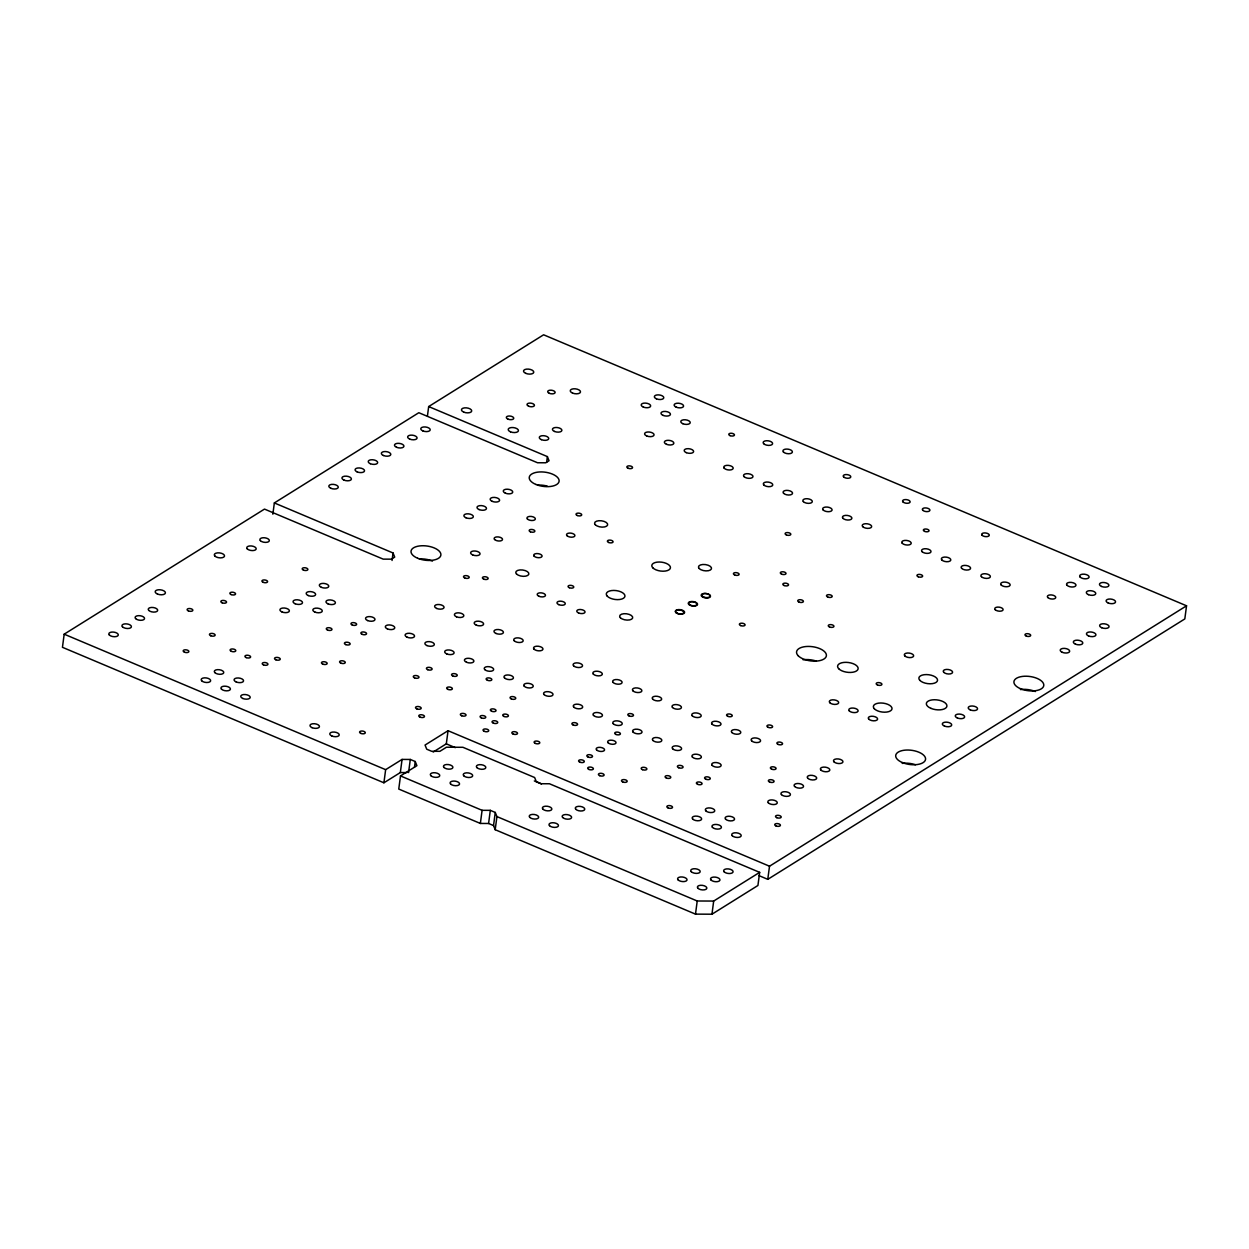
<?xml version="1.0" encoding="UTF-8"?>
<svg xmlns="http://www.w3.org/2000/svg" width="1249" height="1249" viewBox="0 0 1249 1249"><rect width="100%" height="100%" fill="white"/><g stroke="black" fill="none" stroke-linecap="round" stroke-linejoin="round"><path stroke-width="1.5" d="M272.86 514.198L274.343 502.941L393.045 552.979L394.7 557.101L391.421 559.162L383.193 559.13L264.491 509.092L64.183 634.18L62.45 647.31L383.911 782.795L400.336 772.553L406.924 772.585M392.045 560.473L393.045 552.979M427.439 415.948L428.672 406.565L543.612 334.794L1186.55 605.796L1184.817 618.926L767.776 879.343L758.799 875.549M383.911 782.795L385.644 769.665L402.069 759.423L410.297 759.454L415.246 761.531L416.901 765.668L400.492 775.926L398.759 789.056L480.365 823.45L488.593 823.481L493.542 825.573L495.197 829.711L695.49 914.127L711.961 914.206L757.924 885.494L759.657 872.364L549.466 783.763L541.239 783.732L536.289 781.64L534.634 777.518L462.911 747.292L446.455 747.214L439.898 751.32L431.654 751.289L426.721 749.197L425.05 745.06L448.048 730.712L769.509 866.213L1186.55 605.796M400.336 772.553L402.069 759.423M408.564 772.585L410.297 759.454M414.496 767.167L415.246 761.531M433.169 752.039L446.315 743.842L448.048 730.712M480.365 823.45L482.083 810.32L400.492 775.926M488.593 823.481L490.311 810.351L482.083 810.32M493.542 825.573L495.26 812.443L490.311 810.351M495.197 829.711L496.93 816.581L495.26 812.443M546.64 462.224L547.374 456.603L428.672 406.565M695.49 914.127L697.223 900.997L496.93 816.581M711.961 914.206L713.679 901.06L759.657 872.364M767.776 879.343L769.509 866.213M274.343 502.941L418.821 412.716L537.523 462.754L545.751 462.786L549.045 460.74L547.374 456.603M697.223 900.997L713.679 901.06M446.315 743.842L455.292 747.636M534.307 780.937L541.488 783.966M64.183 634.18L385.644 769.665M419.352 558.928A15.05 7.166 7.5 0 1 432.497 561.066M537.554 485.112A15.05 7.166 7.5 0 1 547.203 486.08M1020.464 689.573A15.05 7.166 7.5 0 1 1035.39 691.54M902.246 763.389A15.05 7.166 7.5 0 1 915.517 764.731M803.091 659.784A15.05 7.166 7.5 0 1 816.362 661.111M417.681 558.272A15.05 7.166 7.5 0 0 440.881 555.071A15.05 7.166 7.5 0 0 419.305 545.969A15.05 7.166 7.5 0 0 417.681 558.272M535.899 484.456A15.05 7.166 7.5 0 0 559.099 481.255A15.05 7.166 7.5 0 0 537.523 472.153A15.05 7.166 7.5 0 0 535.899 484.456M1020.574 688.745A15.05 7.166 7.5 0 0 1043.774 685.545A15.05 7.166 7.5 0 0 1022.197 676.443A15.05 7.166 7.5 0 0 1020.574 688.745M902.356 762.561A15.05 7.166 7.5 0 0 925.556 759.361A15.05 7.166 7.5 0 0 903.979 750.259A15.05 7.166 7.5 0 0 902.356 762.561M798.08 655.631A15.05 7.166 7.5 0 0 823.934 659.035A15.05 7.166 7.5 0 0 812.412 646.685A15.05 7.166 7.5 0 0 798.08 655.631M303.476 570.106A2.873 1.358 7.5 0 0 307.894 569.497A2.873 1.358 7.5 0 0 303.772 567.764A2.873 1.358 7.5 0 0 303.476 570.106M786.402 534.947A2.873 1.358 7.5 0 0 790.82 534.338A2.873 1.358 7.5 0 0 786.698 532.605A2.873 1.358 7.5 0 0 786.402 534.947M1026.256 636.053A2.873 1.358 7.5 0 0 1030.69 635.444A2.873 1.358 7.5 0 0 1026.569 633.711A2.873 1.358 7.5 0 0 1026.256 636.053M263.508 664.89A2.873 1.358 7.5 0 0 267.942 664.281A2.873 1.358 7.5 0 0 263.82 662.548A2.873 1.358 7.5 0 0 263.508 664.89M327.566 630.058A2.873 1.358 7.5 0 0 331.984 629.449A2.873 1.358 7.5 0 0 327.878 627.716A2.873 1.358 7.5 0 0 327.566 630.058M769.649 782.061A2.873 1.358 7.5 0 0 774.083 781.452A2.873 1.358 7.5 0 0 769.962 779.704A2.873 1.358 7.5 0 0 769.649 782.061M487.407 680.268A2.873 1.358 7.5 0 0 491.841 679.659A2.873 1.358 7.5 0 0 487.719 677.926A2.873 1.358 7.5 0 0 487.407 680.268M588.107 757.05A2.873 1.358 7.5 0 0 592.526 756.441A2.873 1.358 7.5 0 0 588.42 754.708A2.873 1.358 7.5 0 0 588.107 757.05M615.991 734.459A2.873 1.358 7.5 0 0 620.425 733.85A2.873 1.358 7.5 0 0 616.303 732.117A2.873 1.358 7.5 0 0 615.991 734.459M461.63 715.755A2.873 1.358 7.5 0 0 466.049 715.146A2.873 1.358 7.5 0 0 461.927 713.413A2.873 1.358 7.5 0 0 461.63 715.755M231.377 651.338A2.873 1.358 7.5 0 0 235.796 650.729A2.873 1.358 7.5 0 0 231.674 648.996A2.873 1.358 7.5 0 0 231.377 651.338M530.45 531.824A2.873 1.358 7.5 0 0 534.869 531.215A2.873 1.358 7.5 0 0 530.763 529.482A2.873 1.358 7.5 0 0 530.45 531.824M275.826 659.784A2.873 1.358 7.5 0 0 280.26 659.16A2.873 1.358 7.5 0 0 276.138 657.427A2.873 1.358 7.5 0 0 275.826 659.784M483.722 579.114A2.873 1.358 7.5 0 0 488.156 578.49A2.873 1.358 7.5 0 0 484.034 576.757A2.873 1.358 7.5 0 0 483.722 579.114M799.001 602.08A2.873 1.358 7.5 0 0 803.419 601.472A2.873 1.358 7.5 0 0 799.313 599.739A2.873 1.358 7.5 0 0 799.001 602.08M734.709 574.993A2.873 1.358 7.5 0 0 739.127 574.384A2.873 1.358 7.5 0 0 735.021 572.651A2.873 1.358 7.5 0 0 734.709 574.993M246.209 657.598A2.873 1.358 7.5 0 0 250.627 656.99A2.873 1.358 7.5 0 0 246.521 655.257A2.873 1.358 7.5 0 0 246.209 657.598M740.657 625.577A2.873 1.358 7.5 0 0 745.091 624.968A2.873 1.358 7.5 0 0 740.969 623.235A2.873 1.358 7.5 0 0 740.657 625.577M464.784 577.99A2.873 1.358 7.5 0 0 469.218 577.381A2.873 1.358 7.5 0 0 465.096 575.648A2.873 1.358 7.5 0 0 464.784 577.99M827.775 597.038A2.873 1.358 7.5 0 0 832.209 596.429A2.873 1.358 7.5 0 0 828.087 594.696A2.873 1.358 7.5 0 0 827.775 597.038M918.234 576.773A2.873 1.358 7.5 0 0 922.652 576.164A2.873 1.358 7.5 0 0 918.53 574.431A2.873 1.358 7.5 0 0 918.234 576.773M222.119 602.799A2.873 1.358 7.5 0 0 226.553 602.19A2.873 1.358 7.5 0 0 222.431 600.457A2.873 1.358 7.5 0 0 222.119 602.799M362.148 634.336A2.873 1.358 7.5 0 0 366.566 633.727A2.873 1.358 7.5 0 0 362.46 631.994A2.873 1.358 7.5 0 0 362.148 634.336M231.143 594.571A2.873 1.358 7.5 0 0 235.577 593.962A2.873 1.358 7.5 0 0 231.455 592.229A2.873 1.358 7.5 0 0 231.143 594.571M352.234 625A2.873 1.358 7.5 0 0 356.652 624.391A2.873 1.358 7.5 0 0 352.546 622.658A2.873 1.358 7.5 0 0 352.234 625M447.938 689.386A2.873 1.358 7.5 0 0 452.372 688.777A2.873 1.358 7.5 0 0 448.25 687.044A2.873 1.358 7.5 0 0 447.938 689.386M360.883 733.413A2.873 1.358 7.5 0 0 365.301 732.788A2.873 1.358 7.5 0 0 361.195 731.055A2.873 1.358 7.5 0 0 360.883 733.413M188.427 610.917A2.873 1.358 7.5 0 0 192.846 610.293A2.873 1.358 7.5 0 0 188.724 608.56A2.873 1.358 7.5 0 0 188.427 610.917M345.723 644.593A2.873 1.358 7.5 0 0 350.157 643.984A2.873 1.358 7.5 0 0 346.035 642.236A2.873 1.358 7.5 0 0 345.723 644.593M829.539 626.982A2.873 1.358 7.5 0 0 833.957 626.374A2.873 1.358 7.5 0 0 829.851 624.641A2.873 1.358 7.5 0 0 829.539 626.982M924.635 531.387A2.873 1.358 7.5 0 0 929.053 530.778A2.873 1.358 7.5 0 0 924.947 529.045A2.873 1.358 7.5 0 0 924.635 531.387M569.341 587.717A2.873 1.358 7.5 0 0 573.775 587.108A2.873 1.358 7.5 0 0 569.653 585.375A2.873 1.358 7.5 0 0 569.341 587.717M705.872 779.22A2.873 1.358 7.5 0 0 710.291 778.611A2.873 1.358 7.5 0 0 706.185 776.862A2.873 1.358 7.5 0 0 705.872 779.22M666.373 778.018A2.873 1.358 7.5 0 0 670.791 777.409A2.873 1.358 7.5 0 0 666.669 775.676A2.873 1.358 7.5 0 0 666.373 778.018M452.825 675.99A2.873 1.358 7.5 0 0 457.259 675.381A2.873 1.358 7.5 0 0 453.137 673.648A2.873 1.358 7.5 0 0 452.825 675.99M778.158 744.42A2.873 1.358 7.5 0 0 782.577 743.811A2.873 1.358 7.5 0 0 778.47 742.078A2.873 1.358 7.5 0 0 778.158 744.42M768.213 727.355A2.873 1.358 7.5 0 0 772.631 726.746A2.873 1.358 7.5 0 0 768.525 725.013A2.873 1.358 7.5 0 0 768.213 727.355M877.501 684.983A2.873 1.358 7.5 0 0 881.919 684.358A2.873 1.358 7.5 0 0 877.797 682.625A2.873 1.358 7.5 0 0 877.501 684.983M340.868 663.141A2.873 1.358 7.5 0 0 345.286 662.532A2.873 1.358 7.5 0 0 341.164 660.799A2.873 1.358 7.5 0 0 340.868 663.141M210.738 635.772A2.873 1.358 7.5 0 0 215.156 635.163A2.873 1.358 7.5 0 0 211.034 633.43A2.873 1.358 7.5 0 0 210.738 635.772M184.462 652.181A2.873 1.358 7.5 0 0 188.88 651.572A2.873 1.358 7.5 0 0 184.774 649.839A2.873 1.358 7.5 0 0 184.462 652.181M322.757 664.109A2.873 1.358 7.5 0 0 327.176 663.5A2.873 1.358 7.5 0 0 323.069 661.751A2.873 1.358 7.5 0 0 322.757 664.109M730.056 435.636A2.873 1.358 7.5 0 0 734.474 435.027A2.873 1.358 7.5 0 0 730.353 433.294A2.873 1.358 7.5 0 0 730.056 435.636M642.47 769.665A2.873 1.358 7.5 0 0 646.888 769.056A2.873 1.358 7.5 0 0 642.782 767.323A2.873 1.358 7.5 0 0 642.47 769.665M771.663 769.165A2.873 1.358 7.5 0 0 776.097 768.557A2.873 1.358 7.5 0 0 771.976 766.824A2.873 1.358 7.5 0 0 771.663 769.165M493.339 723.124A2.873 1.358 7.5 0 0 497.758 722.5A2.873 1.358 7.5 0 0 493.652 720.767A2.873 1.358 7.5 0 0 493.339 723.124M588.982 769.446A2.873 1.358 7.5 0 0 593.4 768.822A2.873 1.358 7.5 0 0 589.294 767.089A2.873 1.358 7.5 0 0 588.982 769.446M727.839 716.348A2.873 1.358 7.5 0 0 732.273 715.739A2.873 1.358 7.5 0 0 728.151 714.006A2.873 1.358 7.5 0 0 727.839 716.348M511.341 698.94A2.873 1.358 7.5 0 0 515.775 698.332A2.873 1.358 7.5 0 0 511.653 696.599A2.873 1.358 7.5 0 0 511.341 698.94M491.638 711.243A2.873 1.358 7.5 0 0 496.056 710.634A2.873 1.358 7.5 0 0 491.95 708.901A2.873 1.358 7.5 0 0 491.638 711.243M535.384 743.42A2.873 1.358 7.5 0 0 539.802 742.812A2.873 1.358 7.5 0 0 535.696 741.079A2.873 1.358 7.5 0 0 535.384 743.42M629.09 715.942A2.873 1.358 7.5 0 0 633.508 715.334A2.873 1.358 7.5 0 0 629.402 713.601A2.873 1.358 7.5 0 0 629.09 715.942M484.315 731.336A2.873 1.358 7.5 0 0 488.749 730.727A2.873 1.358 7.5 0 0 484.628 728.994A2.873 1.358 7.5 0 0 484.315 731.336M513.12 734.037A2.873 1.358 7.5 0 0 517.539 733.428A2.873 1.358 7.5 0 0 513.433 731.695A2.873 1.358 7.5 0 0 513.12 734.037M697.66 784.341A2.873 1.358 7.5 0 0 702.079 783.732A2.873 1.358 7.5 0 0 697.972 781.999A2.873 1.358 7.5 0 0 697.66 784.341M622.767 781.968A2.873 1.358 7.5 0 0 627.185 781.359A2.873 1.358 7.5 0 0 623.079 779.626A2.873 1.358 7.5 0 0 622.767 781.968M776.8 817.689A2.873 1.358 7.5 0 0 781.218 817.08A2.873 1.358 7.5 0 0 777.097 815.347A2.873 1.358 7.5 0 0 776.8 817.689M599.692 775.676A2.873 1.358 7.5 0 0 604.126 775.067A2.873 1.358 7.5 0 0 600.004 773.334A2.873 1.358 7.5 0 0 599.692 775.676M668.121 807.947A2.873 1.358 7.5 0 0 672.54 807.338A2.873 1.358 7.5 0 0 668.434 805.605A2.873 1.358 7.5 0 0 668.121 807.947M776.004 825.948A2.873 1.358 7.5 0 0 780.422 825.339A2.873 1.358 7.5 0 0 776.316 823.606A2.873 1.358 7.5 0 0 776.004 825.948M577.288 515.509A2.873 1.358 7.5 0 0 581.722 514.9A2.873 1.358 7.5 0 0 577.6 513.167A2.873 1.358 7.5 0 0 577.288 515.509M414.574 677.895A2.873 1.358 7.5 0 0 418.993 677.286A2.873 1.358 7.5 0 0 414.871 675.553A2.873 1.358 7.5 0 0 414.574 677.895M781.609 574.15A2.873 1.358 7.5 0 0 786.027 573.541A2.873 1.358 7.5 0 0 781.921 571.808A2.873 1.358 7.5 0 0 781.609 574.15M608.669 542.472A2.873 1.358 7.5 0 0 613.087 541.863A2.873 1.358 7.5 0 0 608.981 540.13A2.873 1.358 7.5 0 0 608.669 542.472M427.704 669.698A2.873 1.358 7.5 0 0 432.123 669.089A2.873 1.358 7.5 0 0 428.017 667.356A2.873 1.358 7.5 0 0 427.704 669.698M784.122 585.516A2.873 1.358 7.5 0 0 788.556 584.907A2.873 1.358 7.5 0 0 784.434 583.174A2.873 1.358 7.5 0 0 784.122 585.516M678.675 767.745A2.873 1.358 7.5 0 0 683.094 767.136A2.873 1.358 7.5 0 0 678.972 765.403A2.873 1.358 7.5 0 0 678.675 767.745M573.166 724.998A2.873 1.358 7.5 0 0 577.6 724.389A2.873 1.358 7.5 0 0 573.478 722.656A2.873 1.358 7.5 0 0 573.166 724.998M504.003 716.458A2.873 1.358 7.5 0 0 508.437 715.849A2.873 1.358 7.5 0 0 504.315 714.116A2.873 1.358 7.5 0 0 504.003 716.458M579.895 762.187A2.873 1.358 7.5 0 0 584.313 761.562A2.873 1.358 7.5 0 0 580.207 759.829A2.873 1.358 7.5 0 0 579.895 762.187M420.07 717.145A2.873 1.358 7.5 0 0 424.488 716.52A2.873 1.358 7.5 0 0 420.382 714.787A2.873 1.358 7.5 0 0 420.07 717.145M481.365 717.91A2.873 1.358 7.5 0 0 485.783 717.301A2.873 1.358 7.5 0 0 481.677 715.568A2.873 1.358 7.5 0 0 481.365 717.91M416.791 708.87A2.873 1.358 7.5 0 0 421.21 708.261A2.873 1.358 7.5 0 0 417.104 706.528A2.873 1.358 7.5 0 0 416.791 708.87M628.138 468.25A2.873 1.358 7.5 0 0 632.556 467.641A2.873 1.358 7.5 0 0 628.434 465.893A2.873 1.358 7.5 0 0 628.138 468.25M263.196 582.315A2.873 1.358 7.5 0 0 267.614 581.706A2.873 1.358 7.5 0 0 263.508 579.973A2.873 1.358 7.5 0 0 263.196 582.315M995.172 609.668A4.231 2.014 7.5 0 0 1002.432 610.62A4.231 2.014 7.5 0 0 999.2 607.155A4.231 2.014 7.5 0 0 995.172 609.668M1047.786 597.506A4.231 2.014 7.5 0 0 1055.062 598.458A4.231 2.014 7.5 0 0 1051.814 594.977A4.231 2.014 7.5 0 0 1047.786 597.506M135.579 618.567A4.777 2.279 7.5 0 0 143.776 619.645A4.777 2.279 7.5 0 0 140.122 615.726A4.777 2.279 7.5 0 0 135.579 618.567M148.709 610.355A4.777 2.279 7.5 0 0 156.921 611.432A4.777 2.279 7.5 0 0 153.252 607.514A4.777 2.279 7.5 0 0 148.709 610.355M109.303 634.96A4.777 2.279 7.5 0 0 117.515 636.053A4.777 2.279 7.5 0 0 113.846 632.119A4.777 2.279 7.5 0 0 109.303 634.96M122.433 626.764A4.777 2.279 7.5 0 0 130.645 627.841A4.777 2.279 7.5 0 0 126.992 623.922A4.777 2.279 7.5 0 0 122.433 626.764M1075.436 644.141A4.777 2.279 7.5 0 0 1082.805 643.126A4.777 2.279 7.5 0 0 1075.951 640.237A4.777 2.279 7.5 0 0 1075.436 644.141M1062.306 652.337A4.777 2.279 7.5 0 0 1069.675 651.322A4.777 2.279 7.5 0 0 1062.821 648.434A4.777 2.279 7.5 0 0 1062.306 652.337M1101.712 627.732A4.777 2.279 7.5 0 0 1109.081 626.717A4.777 2.279 7.5 0 0 1102.227 623.829A4.777 2.279 7.5 0 0 1101.712 627.732M1088.566 635.944A4.777 2.279 7.5 0 0 1095.935 634.929A4.777 2.279 7.5 0 0 1089.081 632.025A4.777 2.279 7.5 0 0 1088.566 635.944M247.224 548.842A4.777 2.279 7.5 0 0 255.436 549.919A4.777 2.279 7.5 0 0 251.767 546A4.777 2.279 7.5 0 0 247.224 548.842M260.354 540.645A4.777 2.279 7.5 0 0 268.566 541.723A4.777 2.279 7.5 0 0 264.913 537.804A4.777 2.279 7.5 0 0 260.354 540.645M494.557 539.474A4.231 2.014 7.5 0 0 501.817 540.442A4.231 2.014 7.5 0 0 498.585 536.961A4.231 2.014 7.5 0 0 494.557 539.474M527.39 518.975A4.231 2.014 7.5 0 0 534.666 519.927A4.231 2.014 7.5 0 0 531.418 516.462A4.231 2.014 7.5 0 0 527.39 518.975M534.119 556.148A4.231 2.014 7.5 0 0 541.395 557.116A4.231 2.014 7.5 0 0 538.147 553.635A4.231 2.014 7.5 0 0 534.119 556.148M566.952 535.649A4.231 2.014 7.5 0 0 574.228 536.602A4.231 2.014 7.5 0 0 570.98 533.136A4.231 2.014 7.5 0 0 566.952 535.649M516.462 573.931A6.573 3.123 7.5 0 0 527.765 575.414A6.573 3.123 7.5 0 0 522.722 570.012A6.573 3.123 7.5 0 0 516.462 573.931M620.331 617.693A6.573 3.123 7.5 0 0 631.619 619.192A6.573 3.123 7.5 0 0 626.592 613.79A6.573 3.123 7.5 0 0 620.331 617.693M699.143 568.482A6.573 3.123 7.5 0 0 710.431 569.981A6.573 3.123 7.5 0 0 705.404 564.579A6.573 3.123 7.5 0 0 699.143 568.482M595.273 524.721A6.573 3.123 7.5 0 0 606.577 526.204A6.573 3.123 7.5 0 0 601.534 520.802A6.573 3.123 7.5 0 0 595.273 524.721M539.022 596.304A4.184 1.998 7.5 0 0 545.485 595.414A4.184 1.998 7.5 0 0 539.474 592.885A4.184 1.998 7.5 0 0 539.022 596.304M558.803 604.641A4.184 1.998 7.5 0 0 565.266 603.751A4.184 1.998 7.5 0 0 559.255 601.222A4.184 1.998 7.5 0 0 558.803 604.641M578.599 612.978A4.184 1.998 7.5 0 0 585.047 612.088A4.184 1.998 7.5 0 0 579.036 609.559A4.184 1.998 7.5 0 0 578.599 612.978M328.065 603.892A4.777 2.279 7.5 0 0 335.419 602.877A4.777 2.279 7.5 0 0 328.565 599.988A4.777 2.279 7.5 0 0 328.065 603.892M314.92 612.088A4.777 2.279 7.5 0 0 322.289 611.073A4.777 2.279 7.5 0 0 315.435 608.185A4.777 2.279 7.5 0 0 314.92 612.088M725.575 819.157A4.777 2.279 7.5 0 0 733.788 820.234A4.777 2.279 7.5 0 0 730.119 816.315A4.777 2.279 7.5 0 0 725.575 819.157M705.794 810.82A4.777 2.279 7.5 0 0 713.991 811.897A4.777 2.279 7.5 0 0 710.338 807.978A4.777 2.279 7.5 0 0 705.794 810.82M692.649 819.016A4.777 2.279 7.5 0 0 700.861 820.093A4.777 2.279 7.5 0 0 697.207 816.175A4.777 2.279 7.5 0 0 692.649 819.016M712.43 827.353A4.777 2.279 7.5 0 0 720.642 828.446A4.777 2.279 7.5 0 0 716.988 824.512A4.777 2.279 7.5 0 0 712.43 827.353M732.211 835.69A4.777 2.279 7.5 0 0 740.423 836.783A4.777 2.279 7.5 0 0 736.769 832.849A4.777 2.279 7.5 0 0 732.211 835.69M1101.556 586.452A4.777 2.279 7.5 0 0 1108.909 585.438A4.777 2.279 7.5 0 0 1102.055 582.549A4.777 2.279 7.5 0 0 1101.556 586.452M1080.135 577.069A4.777 2.279 7.5 0 0 1088.347 578.146A4.777 2.279 7.5 0 0 1084.694 574.228A4.777 2.279 7.5 0 0 1080.135 577.069M1067.005 585.266A4.777 2.279 7.5 0 0 1075.217 586.343A4.777 2.279 7.5 0 0 1071.548 582.424A4.777 2.279 7.5 0 0 1067.005 585.266M1088.41 594.649A4.777 2.279 7.5 0 0 1095.779 593.634A4.777 2.279 7.5 0 0 1088.925 590.746A4.777 2.279 7.5 0 0 1088.41 594.649M1108.191 602.986A4.777 2.279 7.5 0 0 1115.56 601.971A4.777 2.279 7.5 0 0 1108.706 599.083A4.777 2.279 7.5 0 0 1108.191 602.986M751.601 740.829A4.777 2.279 7.5 0 0 759.814 741.906A4.777 2.279 7.5 0 0 756.145 737.987A4.777 2.279 7.5 0 0 751.601 740.829M731.82 732.492A4.777 2.279 7.5 0 0 740.033 733.569A4.777 2.279 7.5 0 0 736.364 729.65A4.777 2.279 7.5 0 0 731.82 732.492M236.186 681.954A4.777 2.279 7.5 0 0 243.555 680.924A4.777 2.279 7.5 0 0 236.701 678.035A4.777 2.279 7.5 0 0 236.186 681.954M214.781 672.555A4.777 2.279 7.5 0 0 222.993 673.633A4.777 2.279 7.5 0 0 219.34 669.714A4.777 2.279 7.5 0 0 214.781 672.555M201.651 680.752A4.777 2.279 7.5 0 0 209.863 681.845A4.777 2.279 7.5 0 0 206.194 677.91A4.777 2.279 7.5 0 0 201.651 680.752M221.432 689.089A4.777 2.279 7.5 0 0 229.644 690.182A4.777 2.279 7.5 0 0 225.975 686.247A4.777 2.279 7.5 0 0 221.432 689.089M242.837 698.488A4.777 2.279 7.5 0 0 250.206 697.473A4.777 2.279 7.5 0 0 243.352 694.585A4.777 2.279 7.5 0 0 242.837 698.488M676.224 407.174A4.777 2.279 7.5 0 0 683.593 406.159A4.777 2.279 7.5 0 0 676.739 403.271A4.777 2.279 7.5 0 0 676.224 407.174M656.443 398.837A4.777 2.279 7.5 0 0 663.797 397.822A4.777 2.279 7.5 0 0 656.958 394.934A4.777 2.279 7.5 0 0 656.443 398.837M643.297 407.049A4.777 2.279 7.5 0 0 650.667 406.034A4.777 2.279 7.5 0 0 643.813 403.146A4.777 2.279 7.5 0 0 643.297 407.049M663.078 415.386A4.777 2.279 7.5 0 0 670.448 414.371A4.777 2.279 7.5 0 0 663.594 411.483A4.777 2.279 7.5 0 0 663.078 415.386M682.875 423.723A4.777 2.279 7.5 0 0 690.229 422.708A4.777 2.279 7.5 0 0 683.375 419.82A4.777 2.279 7.5 0 0 682.875 423.723M472.7 554.946A4.777 2.279 7.5 0 0 480.069 553.932A4.777 2.279 7.5 0 0 473.215 551.043A4.777 2.279 7.5 0 0 472.7 554.946M443.926 767.417A4.777 2.279 7.5 0 0 452.138 768.494A4.777 2.279 7.5 0 0 448.485 764.575A4.777 2.279 7.5 0 0 443.926 767.417M430.796 775.629A4.777 2.279 7.5 0 0 438.992 776.706A4.777 2.279 7.5 0 0 435.339 772.788A4.777 2.279 7.5 0 0 430.796 775.629M450.577 783.966A4.777 2.279 7.5 0 0 458.789 785.043A4.777 2.279 7.5 0 0 455.12 781.125A4.777 2.279 7.5 0 0 450.577 783.966M463.707 775.754A4.777 2.279 7.5 0 0 471.919 776.831A4.777 2.279 7.5 0 0 468.266 772.912A4.777 2.279 7.5 0 0 463.707 775.754M476.837 767.557A4.777 2.279 7.5 0 0 485.049 768.635A4.777 2.279 7.5 0 0 481.396 764.716A4.777 2.279 7.5 0 0 476.837 767.557M542.847 809.102A4.777 2.279 7.5 0 0 551.059 810.195A4.777 2.279 7.5 0 0 547.39 806.261A4.777 2.279 7.5 0 0 542.847 809.102M529.701 817.314A4.777 2.279 7.5 0 0 537.913 818.392A4.777 2.279 7.5 0 0 534.26 814.473A4.777 2.279 7.5 0 0 529.701 817.314M549.482 825.651A4.777 2.279 7.5 0 0 557.694 826.729A4.777 2.279 7.5 0 0 554.041 822.81A4.777 2.279 7.5 0 0 549.482 825.651M562.628 817.455A4.777 2.279 7.5 0 0 570.84 818.532A4.777 2.279 7.5 0 0 567.171 814.613A4.777 2.279 7.5 0 0 562.628 817.455M575.758 809.243A4.777 2.279 7.5 0 0 583.97 810.336A4.777 2.279 7.5 0 0 580.301 806.401A4.777 2.279 7.5 0 0 575.758 809.243M691.212 871.646A4.777 2.279 7.5 0 0 699.424 872.723A4.777 2.279 7.5 0 0 695.755 868.804A4.777 2.279 7.5 0 0 691.212 871.646M678.066 879.858A4.777 2.279 7.5 0 0 686.279 880.935A4.777 2.279 7.5 0 0 682.625 877.017A4.777 2.279 7.5 0 0 678.066 879.858M697.863 888.195A4.777 2.279 7.5 0 0 706.06 889.272A4.777 2.279 7.5 0 0 702.406 885.354A4.777 2.279 7.5 0 0 697.863 888.195M710.993 879.983A4.777 2.279 7.5 0 0 719.205 881.06A4.777 2.279 7.5 0 0 715.552 877.141A4.777 2.279 7.5 0 0 710.993 879.983M724.123 871.786A4.777 2.279 7.5 0 0 732.336 872.864A4.777 2.279 7.5 0 0 728.682 868.945A4.777 2.279 7.5 0 0 724.123 871.786M330.907 488.312A4.777 2.279 7.5 0 0 338.276 487.297A4.777 2.279 7.5 0 0 331.422 484.409A4.777 2.279 7.5 0 0 330.907 488.312M344.037 480.116A4.777 2.279 7.5 0 0 351.406 479.101A4.777 2.279 7.5 0 0 344.552 476.212A4.777 2.279 7.5 0 0 344.037 480.116M357.167 471.903A4.777 2.279 7.5 0 0 364.536 470.889A4.777 2.279 7.5 0 0 357.682 468A4.777 2.279 7.5 0 0 357.167 471.903M370.313 463.707A4.777 2.279 7.5 0 0 377.682 462.692A4.777 2.279 7.5 0 0 370.828 459.804A4.777 2.279 7.5 0 0 370.313 463.707M383.443 455.51A4.777 2.279 7.5 0 0 390.812 454.495A4.777 2.279 7.5 0 0 383.958 451.607A4.777 2.279 7.5 0 0 383.443 455.51M396.573 447.298A4.777 2.279 7.5 0 0 403.942 446.283A4.777 2.279 7.5 0 0 397.088 443.395A4.777 2.279 7.5 0 0 396.573 447.298M409.719 439.102A4.777 2.279 7.5 0 0 417.088 438.087A4.777 2.279 7.5 0 0 410.234 435.198A4.777 2.279 7.5 0 0 409.719 439.102M422.849 430.905A4.777 2.279 7.5 0 0 430.218 429.89A4.777 2.279 7.5 0 0 423.364 427.002A4.777 2.279 7.5 0 0 422.849 430.905M436.697 608.466A4.777 2.279 7.5 0 0 444.066 607.451A4.777 2.279 7.5 0 0 437.212 604.563A4.777 2.279 7.5 0 0 436.697 608.466M456.494 616.803A4.777 2.279 7.5 0 0 463.847 615.788A4.777 2.279 7.5 0 0 456.993 612.9A4.777 2.279 7.5 0 0 456.494 616.803M476.275 625.14A4.777 2.279 7.5 0 0 483.628 624.125A4.777 2.279 7.5 0 0 476.79 621.237A4.777 2.279 7.5 0 0 476.275 625.14M496.056 633.477A4.777 2.279 7.5 0 0 503.425 632.462A4.777 2.279 7.5 0 0 496.571 629.574A4.777 2.279 7.5 0 0 496.056 633.477M514.213 640.768A4.777 2.279 7.5 0 0 522.425 641.845A4.777 2.279 7.5 0 0 518.757 637.927A4.777 2.279 7.5 0 0 514.213 640.768M533.994 649.105A4.777 2.279 7.5 0 0 542.207 650.183A4.777 2.279 7.5 0 0 538.538 646.264A4.777 2.279 7.5 0 0 533.994 649.105M573.556 665.779A4.777 2.279 7.5 0 0 581.769 666.872A4.777 2.279 7.5 0 0 578.1 662.938A4.777 2.279 7.5 0 0 573.556 665.779M593.337 674.117A4.777 2.279 7.5 0 0 601.55 675.209A4.777 2.279 7.5 0 0 597.896 671.275A4.777 2.279 7.5 0 0 593.337 674.117M613.118 682.454A4.777 2.279 7.5 0 0 621.331 683.546A4.777 2.279 7.5 0 0 617.677 679.612A4.777 2.279 7.5 0 0 613.118 682.454M632.9 690.806A4.777 2.279 7.5 0 0 641.112 691.884A4.777 2.279 7.5 0 0 637.458 687.965A4.777 2.279 7.5 0 0 632.9 690.806M652.681 699.143A4.777 2.279 7.5 0 0 660.893 700.221A4.777 2.279 7.5 0 0 657.239 696.302A4.777 2.279 7.5 0 0 652.681 699.143M672.477 707.48A4.777 2.279 7.5 0 0 680.674 708.558A4.777 2.279 7.5 0 0 677.02 704.639A4.777 2.279 7.5 0 0 672.477 707.48M692.258 715.818A4.777 2.279 7.5 0 0 700.455 716.895A4.777 2.279 7.5 0 0 696.801 712.976A4.777 2.279 7.5 0 0 692.258 715.818M712.039 724.155A4.777 2.279 7.5 0 0 720.251 725.232A4.777 2.279 7.5 0 0 716.583 721.313A4.777 2.279 7.5 0 0 712.039 724.155M312.078 727.667A4.777 2.279 7.5 0 0 319.447 726.653A4.777 2.279 7.5 0 0 312.593 723.764A4.777 2.279 7.5 0 0 312.078 727.667M331.859 736.004A4.777 2.279 7.5 0 0 339.228 734.99A4.777 2.279 7.5 0 0 332.375 732.101A4.777 2.279 7.5 0 0 331.859 736.004M763.623 443.645A4.777 2.279 7.5 0 0 771.82 444.738A4.777 2.279 7.5 0 0 768.166 440.803A4.777 2.279 7.5 0 0 763.623 443.645M783.404 451.982A4.777 2.279 7.5 0 0 791.616 453.075A4.777 2.279 7.5 0 0 787.947 449.14A4.777 2.279 7.5 0 0 783.404 451.982M465.971 517.773A4.777 2.279 7.5 0 0 473.34 516.758A4.777 2.279 7.5 0 0 466.486 513.87A4.777 2.279 7.5 0 0 465.971 517.773M479.116 509.576A4.777 2.279 7.5 0 0 486.486 508.546A4.777 2.279 7.5 0 0 479.632 505.658A4.777 2.279 7.5 0 0 479.116 509.576M492.247 501.364A4.777 2.279 7.5 0 0 499.616 500.349A4.777 2.279 7.5 0 0 492.762 497.461A4.777 2.279 7.5 0 0 492.247 501.364M505.377 493.168A4.777 2.279 7.5 0 0 512.746 492.153A4.777 2.279 7.5 0 0 505.892 489.265A4.777 2.279 7.5 0 0 505.377 493.168M833.973 761.812A4.777 2.279 7.5 0 0 842.185 762.889A4.777 2.279 7.5 0 0 838.532 758.97A4.777 2.279 7.5 0 0 833.973 761.812M820.843 770.009A4.777 2.279 7.5 0 0 829.055 771.086A4.777 2.279 7.5 0 0 825.386 767.167A4.777 2.279 7.5 0 0 820.843 770.009M807.713 778.221A4.777 2.279 7.5 0 0 815.909 779.298A4.777 2.279 7.5 0 0 812.256 775.379A4.777 2.279 7.5 0 0 807.713 778.221M794.567 786.417A4.777 2.279 7.5 0 0 802.779 787.495A4.777 2.279 7.5 0 0 799.126 783.576A4.777 2.279 7.5 0 0 794.567 786.417M781.437 794.614A4.777 2.279 7.5 0 0 789.649 795.707A4.777 2.279 7.5 0 0 785.98 791.772A4.777 2.279 7.5 0 0 781.437 794.614M768.307 802.826A4.777 2.279 7.5 0 0 776.503 803.903A4.777 2.279 7.5 0 0 772.85 799.985A4.777 2.279 7.5 0 0 768.307 802.826M541.379 439.648A4.777 2.279 7.5 0 0 548.748 438.633A4.777 2.279 7.5 0 0 541.894 435.745A4.777 2.279 7.5 0 0 541.379 439.648M554.525 431.451A4.777 2.279 7.5 0 0 561.894 430.437A4.777 2.279 7.5 0 0 555.04 427.548A4.777 2.279 7.5 0 0 554.525 431.451M321.415 587.358A4.777 2.279 7.5 0 0 328.784 586.343A4.777 2.279 7.5 0 0 321.93 583.455A4.777 2.279 7.5 0 0 321.415 587.358M308.269 595.554A4.777 2.279 7.5 0 0 315.638 594.54A4.777 2.279 7.5 0 0 308.784 591.651A4.777 2.279 7.5 0 0 308.269 595.554M295.139 603.751A4.777 2.279 7.5 0 0 302.508 602.736A4.777 2.279 7.5 0 0 295.654 599.848A4.777 2.279 7.5 0 0 295.139 603.751M282.009 611.963A4.777 2.279 7.5 0 0 289.378 610.948A4.777 2.279 7.5 0 0 282.524 608.06A4.777 2.279 7.5 0 0 282.009 611.963M608.076 742.749A4.231 2.014 7.5 0 0 615.351 743.701A4.231 2.014 7.5 0 0 612.104 740.235A4.231 2.014 7.5 0 0 608.076 742.749M596.585 749.915A4.231 2.014 7.5 0 0 603.86 750.883A4.231 2.014 7.5 0 0 600.613 747.402A4.231 2.014 7.5 0 0 596.585 749.915M675.787 612.447A4.699 2.233 7.5 0 0 683.859 613.509A4.699 2.233 7.5 0 0 680.268 609.653A4.699 2.233 7.5 0 0 675.787 612.447M688.714 604.375A4.699 2.233 7.5 0 0 696.786 605.437A4.699 2.233 7.5 0 0 693.195 601.581A4.699 2.233 7.5 0 0 688.714 604.375M701.641 596.304A4.699 2.233 7.5 0 0 709.729 597.365A4.699 2.233 7.5 0 0 706.122 593.509A4.699 2.233 7.5 0 0 701.641 596.304M607.248 596.179A9.414 4.481 7.5 0 0 623.407 598.318A9.414 4.481 7.5 0 0 616.21 590.59A9.414 4.481 7.5 0 0 607.248 596.179M652.759 567.764A9.414 4.481 7.5 0 0 668.918 569.887A9.414 4.481 7.5 0 0 661.72 562.175A9.414 4.481 7.5 0 0 652.759 567.764M944.447 726.059A4.699 2.233 7.5 0 0 951.707 725.06A4.699 2.233 7.5 0 0 944.962 722.203A4.699 2.233 7.5 0 0 944.447 726.059M957.374 717.988A4.699 2.233 7.5 0 0 964.634 716.973A4.699 2.233 7.5 0 0 957.889 714.131A4.699 2.233 7.5 0 0 957.374 717.988M970.301 709.9A4.699 2.233 7.5 0 0 977.561 708.901A4.699 2.233 7.5 0 0 970.816 706.06A4.699 2.233 7.5 0 0 970.301 709.9M874.316 708.745A9.414 4.481 7.5 0 0 890.475 710.884A9.414 4.481 7.5 0 0 883.277 703.156A9.414 4.481 7.5 0 0 874.316 708.745M919.826 680.33A9.414 4.481 7.5 0 0 935.985 682.469A9.414 4.481 7.5 0 0 928.788 674.741A9.414 4.481 7.5 0 0 919.826 680.33M922.73 510.232A3.825 1.811 7.5 0 0 929.287 511.106A3.825 1.811 7.5 0 0 926.368 507.968A3.825 1.811 7.5 0 0 922.73 510.232M982.073 535.259A3.825 1.811 7.5 0 0 988.646 536.118A3.825 1.811 7.5 0 0 985.711 532.98A3.825 1.811 7.5 0 0 982.073 535.259M843.606 476.884A3.825 1.811 7.5 0 0 850.163 477.743A3.825 1.811 7.5 0 0 847.244 474.62A3.825 1.811 7.5 0 0 843.606 476.884M902.949 501.895A3.825 1.811 7.5 0 0 909.506 502.769A3.825 1.811 7.5 0 0 906.587 499.631A3.825 1.811 7.5 0 0 902.949 501.895M829.804 702.703A4.699 2.233 7.5 0 0 837.892 703.765A4.699 2.233 7.5 0 0 834.285 699.893A4.699 2.233 7.5 0 0 829.804 702.703M868.758 719.112A4.699 2.233 7.5 0 0 876.829 720.173A4.699 2.233 7.5 0 0 873.238 716.317A4.699 2.233 7.5 0 0 868.758 719.112M849.289 710.9A4.699 2.233 7.5 0 0 857.36 711.961A4.699 2.233 7.5 0 0 853.754 708.105A4.699 2.233 7.5 0 0 849.289 710.9M904.791 655.881A4.699 2.233 7.5 0 0 912.878 656.943A4.699 2.233 7.5 0 0 909.272 653.086A4.699 2.233 7.5 0 0 904.791 655.881M943.729 672.29A4.699 2.233 7.5 0 0 951.816 673.352A4.699 2.233 7.5 0 0 948.21 669.495A4.699 2.233 7.5 0 0 943.729 672.29M838.657 668.668A10.351 4.918 7.5 0 0 856.424 671.01A10.351 4.918 7.5 0 0 848.508 662.516A10.351 4.918 7.5 0 0 838.657 668.668M930.958 708.37A10.351 4.918 7.5 0 0 946.914 706.169A10.351 4.918 7.5 0 0 932.066 699.908A10.351 4.918 7.5 0 0 930.958 708.37M549.326 393.31A3.763 1.795 7.5 0 0 555.134 392.498A3.763 1.795 7.5 0 0 549.732 390.234A3.763 1.795 7.5 0 0 549.326 393.31M528.655 406.222A3.763 1.795 7.5 0 0 534.447 405.425A3.763 1.795 7.5 0 0 529.061 403.146A3.763 1.795 7.5 0 0 528.655 406.222M507.968 419.133A3.763 1.795 7.5 0 0 513.761 418.337A3.763 1.795 7.5 0 0 508.374 416.058A3.763 1.795 7.5 0 0 507.968 419.133M510.482 431.826A5.183 2.467 7.5 0 0 518.444 430.718A5.183 2.467 7.5 0 0 511.028 427.595A5.183 2.467 7.5 0 0 510.482 431.826M572.526 393.076A5.183 2.467 7.5 0 0 580.504 391.967A5.183 2.467 7.5 0 0 573.088 388.845A5.183 2.467 7.5 0 0 572.526 393.076M525.798 373.373A5.183 2.467 7.5 0 0 533.776 372.28A5.183 2.467 7.5 0 0 526.36 369.142A5.183 2.467 7.5 0 0 525.798 373.373M463.738 412.123A5.183 2.467 7.5 0 0 471.716 411.03A5.183 2.467 7.5 0 0 464.3 407.892A5.183 2.467 7.5 0 0 463.738 412.123M783.56 493.277A4.777 2.279 7.5 0 0 791.772 494.354A4.777 2.279 7.5 0 0 788.103 490.435A4.777 2.279 7.5 0 0 783.56 493.277M803.341 501.614A4.777 2.279 7.5 0 0 811.553 502.691A4.777 2.279 7.5 0 0 807.884 498.773A4.777 2.279 7.5 0 0 803.341 501.614M686.279 452.638A4.777 2.279 7.5 0 0 693.632 451.623A4.777 2.279 7.5 0 0 686.778 448.734A4.777 2.279 7.5 0 0 686.279 452.638M902.262 543.299A4.777 2.279 7.5 0 0 910.459 544.377A4.777 2.279 7.5 0 0 906.805 540.458A4.777 2.279 7.5 0 0 902.262 543.299M922.043 551.636A4.777 2.279 7.5 0 0 930.255 552.714A4.777 2.279 7.5 0 0 926.586 548.795A4.777 2.279 7.5 0 0 922.043 551.636M941.824 559.974A4.777 2.279 7.5 0 0 950.036 561.051A4.777 2.279 7.5 0 0 946.367 557.132A4.777 2.279 7.5 0 0 941.824 559.974M961.605 568.311A4.777 2.279 7.5 0 0 969.817 569.388A4.777 2.279 7.5 0 0 966.148 565.469A4.777 2.279 7.5 0 0 961.605 568.311M981.386 576.648A4.777 2.279 7.5 0 0 989.598 577.741A4.777 2.279 7.5 0 0 985.929 573.806A4.777 2.279 7.5 0 0 981.386 576.648M1001.167 584.985A4.777 2.279 7.5 0 0 1009.379 586.078A4.777 2.279 7.5 0 0 1005.726 582.143A4.777 2.279 7.5 0 0 1001.167 584.985M407.19 637.24A4.777 2.279 7.5 0 0 414.559 636.225A4.777 2.279 7.5 0 0 407.705 633.337A4.777 2.279 7.5 0 0 407.19 637.24M646.701 435.963A4.777 2.279 7.5 0 0 654.07 434.933A4.777 2.279 7.5 0 0 647.216 432.045A4.777 2.279 7.5 0 0 646.701 435.963M672.633 748.76A4.777 2.279 7.5 0 0 680.846 749.837A4.777 2.279 7.5 0 0 677.177 745.918A4.777 2.279 7.5 0 0 672.633 748.76M652.852 740.423A4.777 2.279 7.5 0 0 661.064 741.5A4.777 2.279 7.5 0 0 657.396 737.581A4.777 2.279 7.5 0 0 652.852 740.423M633.071 732.086A4.777 2.279 7.5 0 0 641.268 733.163A4.777 2.279 7.5 0 0 637.615 729.244A4.777 2.279 7.5 0 0 633.071 732.086M613.275 723.749A4.777 2.279 7.5 0 0 621.487 724.826A4.777 2.279 7.5 0 0 617.833 720.907A4.777 2.279 7.5 0 0 613.275 723.749M593.494 715.412A4.777 2.279 7.5 0 0 601.706 716.489A4.777 2.279 7.5 0 0 598.052 712.57A4.777 2.279 7.5 0 0 593.494 715.412M573.713 707.059A4.777 2.279 7.5 0 0 581.925 708.152A4.777 2.279 7.5 0 0 578.271 704.233A4.777 2.279 7.5 0 0 573.713 707.059M544.049 694.553A4.777 2.279 7.5 0 0 552.245 695.646A4.777 2.279 7.5 0 0 548.592 691.712A4.777 2.279 7.5 0 0 544.049 694.553M524.252 686.216A4.777 2.279 7.5 0 0 532.464 687.309A4.777 2.279 7.5 0 0 528.811 683.375A4.777 2.279 7.5 0 0 524.252 686.216M504.471 677.879A4.777 2.279 7.5 0 0 512.683 678.956A4.777 2.279 7.5 0 0 509.03 675.038A4.777 2.279 7.5 0 0 504.471 677.879M484.69 669.542A4.777 2.279 7.5 0 0 492.902 670.619A4.777 2.279 7.5 0 0 489.249 666.701A4.777 2.279 7.5 0 0 484.69 669.542M466.533 662.267A4.777 2.279 7.5 0 0 473.902 661.236A4.777 2.279 7.5 0 0 467.048 658.348A4.777 2.279 7.5 0 0 466.533 662.267M446.752 653.914A4.777 2.279 7.5 0 0 454.121 652.899A4.777 2.279 7.5 0 0 447.267 650.011A4.777 2.279 7.5 0 0 446.752 653.914M823.122 509.951A4.777 2.279 7.5 0 0 831.334 511.028A4.777 2.279 7.5 0 0 827.681 507.11A4.777 2.279 7.5 0 0 823.122 509.951M842.903 518.288A4.777 2.279 7.5 0 0 851.115 519.365A4.777 2.279 7.5 0 0 847.462 515.447A4.777 2.279 7.5 0 0 842.903 518.288M426.971 645.577A4.777 2.279 7.5 0 0 434.34 644.562A4.777 2.279 7.5 0 0 427.486 641.674A4.777 2.279 7.5 0 0 426.971 645.577M743.998 476.587A4.777 2.279 7.5 0 0 752.21 477.68A4.777 2.279 7.5 0 0 748.541 473.746A4.777 2.279 7.5 0 0 743.998 476.587M724.217 468.25A4.777 2.279 7.5 0 0 732.414 469.343A4.777 2.279 7.5 0 0 728.76 465.409A4.777 2.279 7.5 0 0 724.217 468.25M763.779 484.924A4.777 2.279 7.5 0 0 771.991 486.017A4.777 2.279 7.5 0 0 768.322 482.098A4.777 2.279 7.5 0 0 763.779 484.924M712.195 765.434A4.777 2.279 7.5 0 0 720.408 766.511A4.777 2.279 7.5 0 0 716.739 762.593A4.777 2.279 7.5 0 0 712.195 765.434M367.628 620.566A4.777 2.279 7.5 0 0 374.997 619.551A4.777 2.279 7.5 0 0 368.143 616.663A4.777 2.279 7.5 0 0 367.628 620.566M387.409 628.903A4.777 2.279 7.5 0 0 394.778 627.888A4.777 2.279 7.5 0 0 387.924 625A4.777 2.279 7.5 0 0 387.409 628.903M692.414 757.097A4.777 2.279 7.5 0 0 700.627 758.174A4.777 2.279 7.5 0 0 696.958 754.255A4.777 2.279 7.5 0 0 692.414 757.097M666.482 444.301A4.777 2.279 7.5 0 0 673.851 443.27A4.777 2.279 7.5 0 0 666.997 440.382A4.777 2.279 7.5 0 0 666.482 444.301M862.684 526.625A4.777 2.279 7.5 0 0 870.896 527.702A4.777 2.279 7.5 0 0 867.243 523.784A4.777 2.279 7.5 0 0 862.684 526.625M214.812 555.992A5.183 2.467 7.5 0 0 223.696 557.163A5.183 2.467 7.5 0 0 219.73 552.917A5.183 2.467 7.5 0 0 214.812 555.992M157.452 594.04A5.183 2.467 7.5 0 0 165.43 592.932A5.183 2.467 7.5 0 0 158.014 589.809A5.183 2.467 7.5 0 0 157.452 594.04M677.348 613.384A4.184 1.998 7.5 0 0 683.796 612.494A4.184 1.998 7.5 0 0 677.801 609.965A4.184 1.998 7.5 0 0 677.348 613.384M690.478 605.187A4.184 1.998 7.5 0 0 696.942 604.297A4.184 1.998 7.5 0 0 690.931 601.768A4.184 1.998 7.5 0 0 690.478 605.187M703.609 596.991A4.184 1.998 7.5 0 0 710.072 596.101A4.184 1.998 7.5 0 0 704.061 593.572A4.184 1.998 7.5 0 0 703.609 596.991"/></g></svg>
